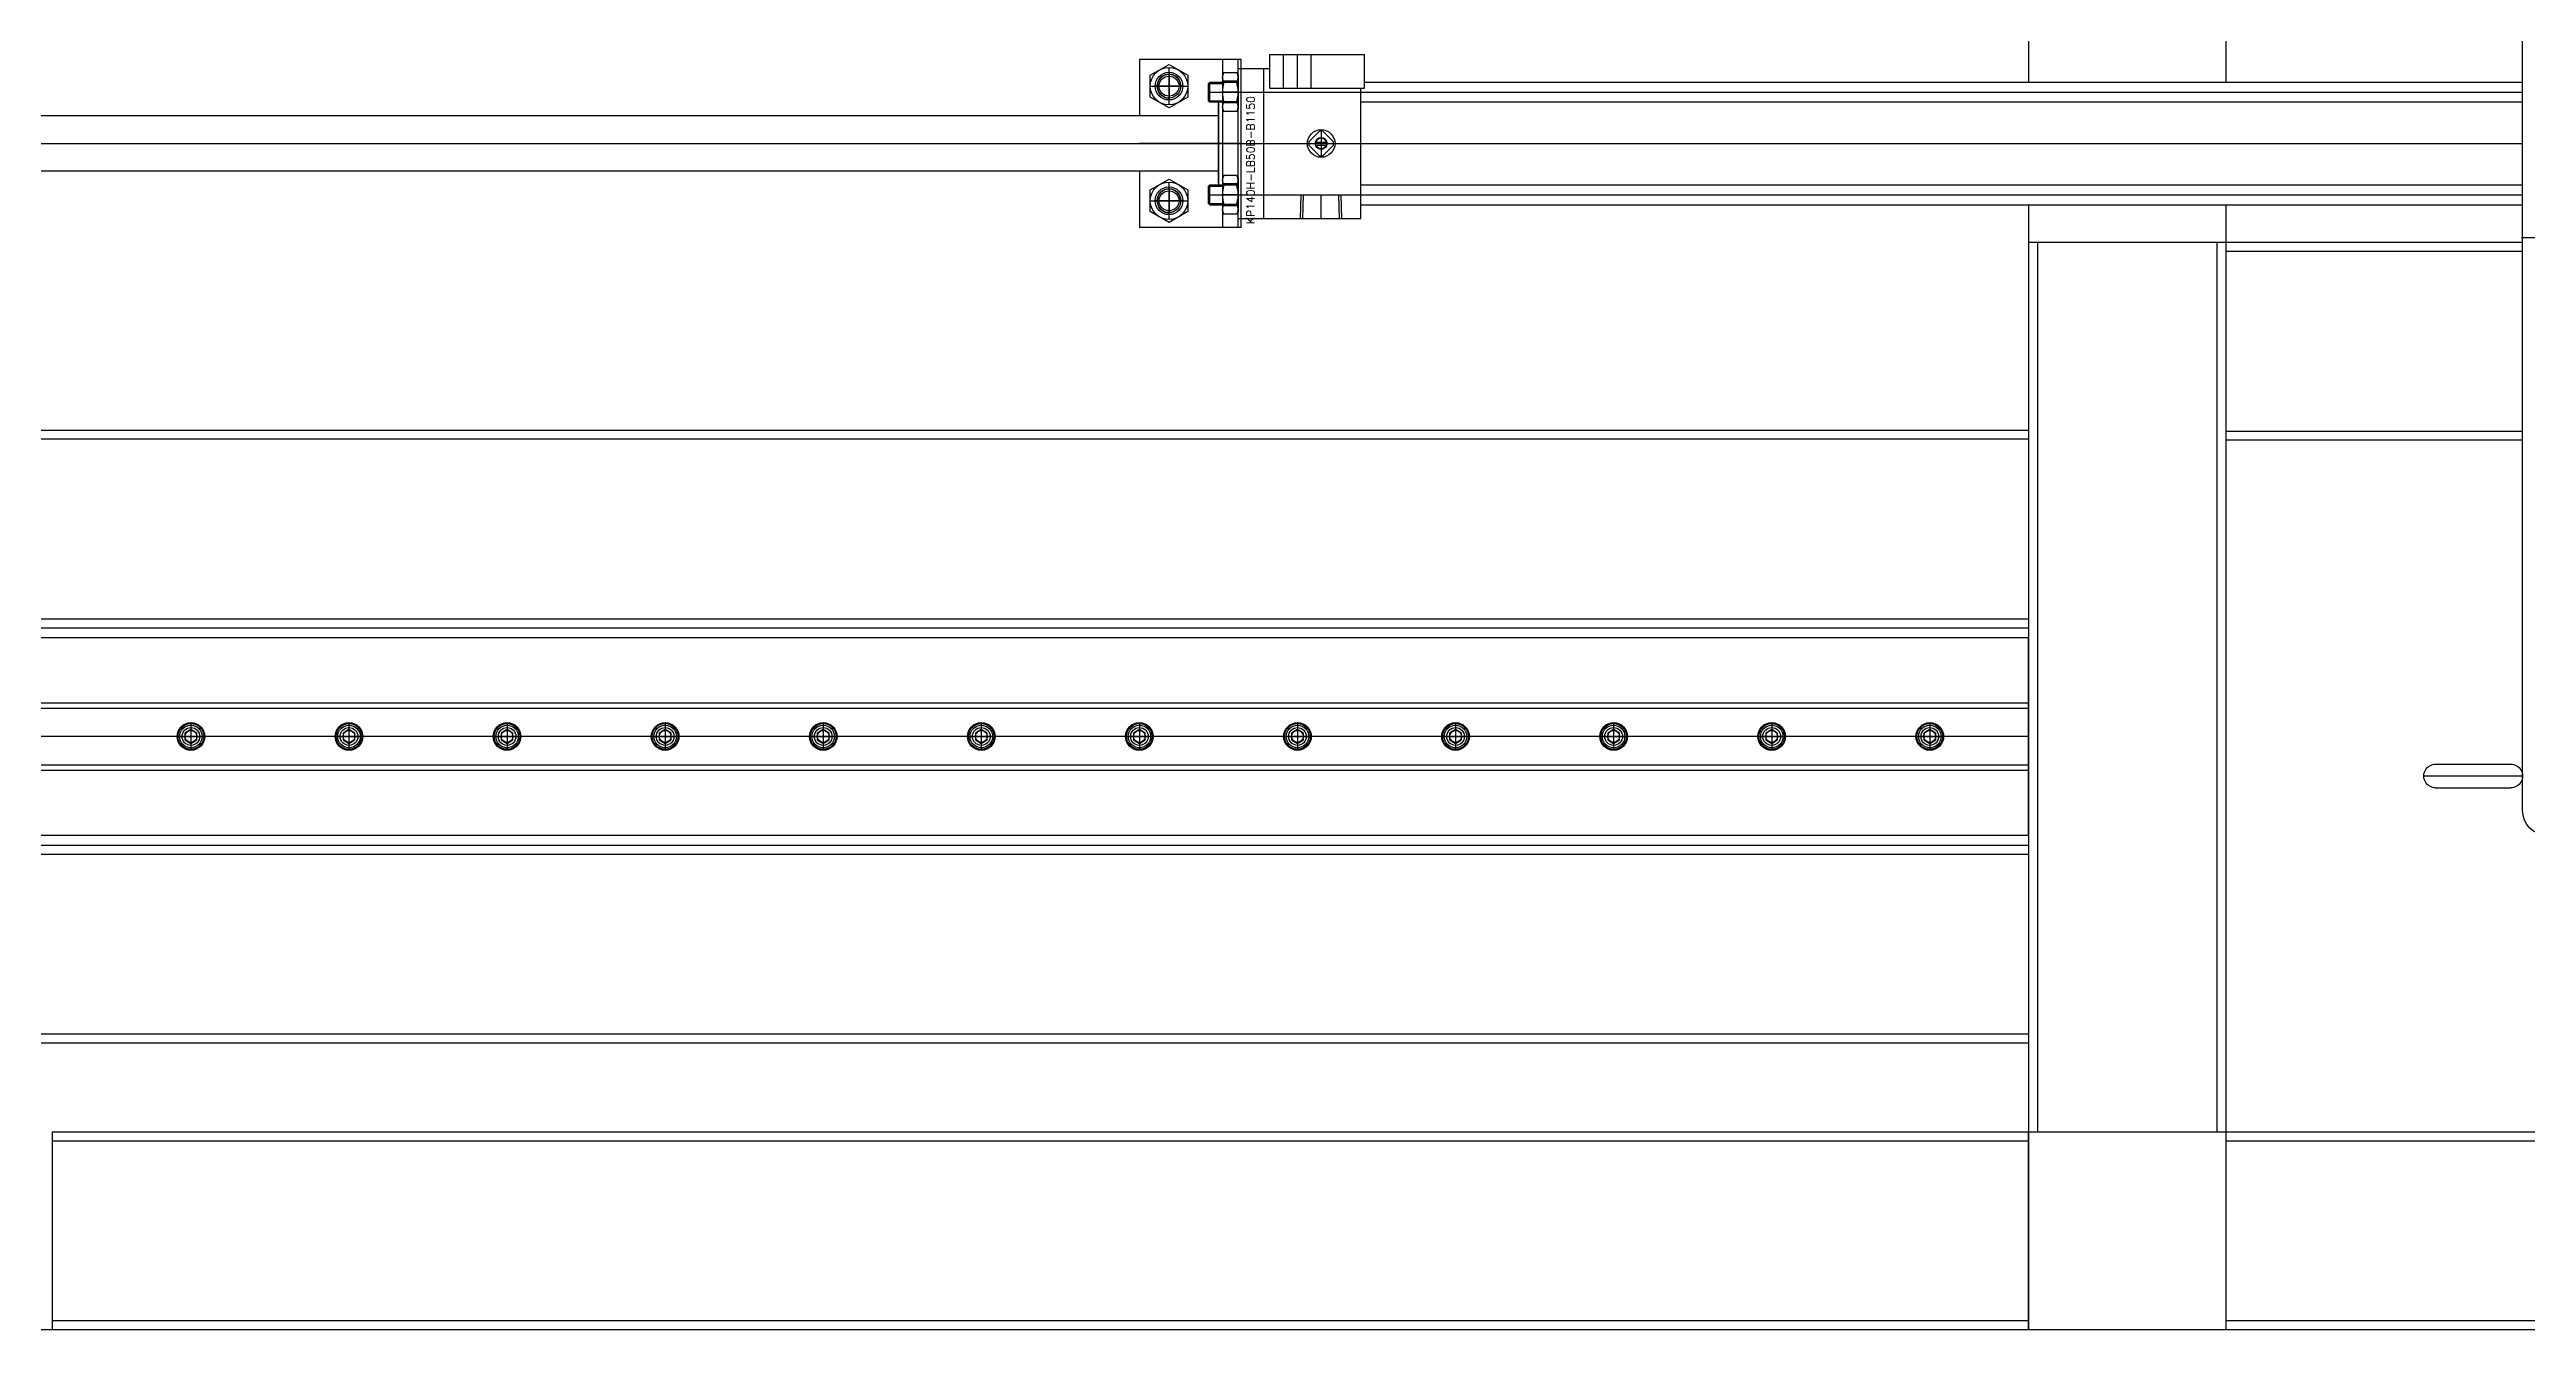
# Model space of a CAD drawing. Header units: millimetres. Extents: x 4080735 to 4152075, y -451436 to -400976.
# Drawn here: x 4104481 to 4105735, y -423212 to -422565 of the extents above; entities that cross this region are included whole.
import ezdxf

# ---------------------------------------------------------------- set-up
doc = ezdxf.new("R2010")
doc.units = ezdxf.units.MM
doc.header["$LTSCALE"] = 60
doc.layers.add('EQUIPMENT', color=6, linetype='Continuous')
doc.styles.add('H', font='txt.shx')

# ---------------------------------------------------------------- blocks, each defined once
blk = doc.blocks.new('EQ')
at = {"layer": 'EQUIPMENT', "color": 253}
for p, q in [((-10055, 19956.5), (-10055, 19387.5)), ((-9955, 19387.5), (-9955, 19856.5)), ((-9805, 19019), (-9805, 19694)), ((-10505, 19399), (-10505, 19370.5)), ((-10453.5, 19399), (-10505, 19399)), ((-10499.5, 19391), (-10490, 19396.5)), ((-10490, 19396.5), (-10480.5, 19391)), ((-10490, 19376), (-10490, 19395)), ((-10490, 19392.5), (-10490, 19378.5)), ((-10463, 19399), (-10463, 19314)), ((-10462.2, 19392.3), (-10463, 19391)), ((-10455.8, 19392.3), (-10462.2, 19392.3)), ((-10455.8, 19392.3), (-10455, 19391)), ((-10455, 19314), (-10455, 19399)), ((-10455, 19394.5), (-10439, 19394.5)), ((-10455, 19318.5), (-10455, 19394.5)), ((-10453.5, 19314), (-10453.5, 19399)), ((-10442, 19318.5), (-10442, 19394.5)), ((-10439, 19401.5), (-10391, 19401.5)), ((-10439, 19384.5), (-10439, 19401.5)), ((-10432, 19384.5), (-10432, 19401.5)), ((-10425, 19384.5), (-10425, 19401.5)), ((-10418, 19384.5), (-10418, 19401.5)), ((-10391, 19384.5), (-10391, 19401.5)), ((-10499.5, 19380), (-10499.5, 19391)), ((-10499.5, 19385.5), (-10480.5, 19385.5)), ((-10490, 19374.5), (-10499.5, 19380)), ((-10483, 19385.5), (-10497, 19385.5)), ((-10484, 19385.5), (-10496, 19385.5)), ((-10496, 19385.5), (-10484, 19385.5)), ((-10490, 19391.5), (-10490, 19379.5)), ((-10490, 19379.5), (-10490, 19391.5)), ((-10480.5, 19380), (-10490, 19374.5)), ((-10480.5, 19391), (-10480.5, 19380)), ((-10470, 19386.9), (-10469.4, 19387.5)), ((-10470, 19378.1), (-10470, 19386.9)), ((-10470, 19386.9), (-10463, 19386.9)), ((-10470, 19382.5), (-9805, 19382.5)), ((-10469.4, 19387.5), (-10463, 19387.5)), ((-10469.4, 19377.5), (-10469.4, 19387.5)), ((-10463, 19391), (-10463, 19374)), ((-10455, 19388), (-10463, 19388)), ((-10455, 19382.5), (-10463, 19382.5)), ((-10455.8, 19387.4), (-10462.2, 19387.4)), ((-10455, 19391), (-10455, 19374)), ((-10439, 19384.5), (-10391, 19384.5)), ((-10393, 19318.5), (-10393, 19384.5)), ((-10391, 19387.5), (-9805, 19387.5)), ((-10465, 19370.5), (-11067.5, 19370.5)), ((-10470, 19378.1), (-10469.4, 19377.5)), ((-10470, 19378.1), (-10463, 19378.1)), ((-10469.4, 19377.5), (-10463, 19377.5)), ((-10465, 19336.5), (-10465, 19377.5)), ((-10465, 19377.5), (-10465, 19335.5)), ((-10455, 19377), (-10463, 19377)), ((-10463, 19374), (-10462.2, 19372.7)), ((-10455.8, 19377.6), (-10462.2, 19377.6)), ((-10455.8, 19372.7), (-10462.2, 19372.7)), ((-10455, 19374), (-10455.8, 19372.7)), ((-10393, 19377.5), (-9805, 19377.5)), ((-11067.5, 19356.5), (-9805, 19356.5)), ((-10453.5, 19356.5), (-10505, 19356.5)), ((-10419.2, 19357.4), (-10413.9, 19362.7)), ((-10419.2, 19355.6), (-10413.9, 19350.3)), ((-10415.9, 19357.2), (-10410.1, 19357.2)), ((-10415.9, 19355.7), (-10410.1, 19355.7)), ((-10413, 19363.5), (-10413, 19349.5)), ((-10412.1, 19362.7), (-10406.8, 19357.4)), ((-10412.1, 19350.3), (-10406.8, 19355.6)), ((-10465, 19342.5), (-11067.5, 19342.5)), ((-10505, 19342.5), (-10505, 19314)), ((-10499.5, 19333), (-10490, 19338.5)), ((-10499.5, 19322), (-10499.5, 19333)), ((-10490, 19338.5), (-10480.5, 19333)), ((-10490, 19318), (-10490, 19337)), ((-10490, 19334.5), (-10490, 19320.5)), ((-10490, 19333.5), (-10490, 19321.5)), ((-10490, 19321.5), (-10490, 19333.5)), ((-10480.5, 19333), (-10480.5, 19322)), ((-10470, 19334.9), (-10469.4, 19335.5)), ((-10470, 19326.1), (-10470, 19334.9)), ((-10470, 19334.9), (-10463, 19334.9)), ((-10470, 19330.5), (-9805, 19330.5)), ((-10469.4, 19335.5), (-10463, 19335.5)), ((-10469.4, 19325.5), (-10469.4, 19335.5)), ((-10462.2, 19340.3), (-10463, 19339)), ((-10463, 19339), (-10463, 19322)), ((-10455, 19336), (-10463, 19336)), ((-10455, 19330.5), (-10463, 19330.5)), ((-10455.8, 19340.3), (-10462.2, 19340.3)), ((-10455.8, 19335.4), (-10462.2, 19335.4)), ((-10455.8, 19340.3), (-10455, 19339)), ((-10455, 19339), (-10455, 19322)), ((-10423.5, 19318.5), (-10423.1, 19330.5)), ((-10422.3, 19318.5), (-10421.9, 19330.5)), ((-10413, 19318.5), (-10413, 19330.5)), ((-10403.7, 19318.5), (-10404.1, 19330.5)), ((-10402.5, 19318.5), (-10402.9, 19330.5)), ((-10393, 19335.5), (-9805, 19335.5)), ((-10499.5, 19327.5), (-10480.5, 19327.5)), ((-10490, 19316.5), (-10499.5, 19322)), ((-10483, 19327.5), (-10497, 19327.5)), ((-10484, 19327.5), (-10496, 19327.5)), ((-10496, 19327.5), (-10484, 19327.5)), ((-10480.5, 19322), (-10490, 19316.5)), ((-10470, 19326.1), (-10469.4, 19325.5)), ((-10470, 19326.1), (-10463, 19326.1)), ((-10469.4, 19325.5), (-10463, 19325.5)), ((-10455, 19325), (-10463, 19325)), ((-10463, 19322), (-10462.2, 19320.7)), ((-10455.8, 19325.6), (-10462.2, 19325.6)), ((-10455.8, 19320.7), (-10462.2, 19320.7)), ((-10455, 19322), (-10455.8, 19320.7)), ((-10455, 19318.5), (-10393, 19318.5)), ((-10393, 19325.5), (-9805, 19325.5)), ((-10055, 19325.5), (-10055, 18756.5)), ((-9955, 18856.5), (-9955, 19325.5)), ((-10453.5, 19314), (-10505, 19314)), ((-10055, 19306.5), (-9955, 19306.5)), ((-10050.5, 19306.5), (-10050.5, 18856.5)), ((-9959.5, 18856.5), (-9959.5, 19306.5)), ((-9955, 19306.5), (-9805, 19306.5)), ((-9805.6, 19309), (-9701.6, 19309)), ((-9955, 19302), (-9805, 19302)), ((-11065, 19211.5), (-10055, 19211.5)), ((-11065, 19207), (-10055, 19207)), ((-9955, 19211), (-9805, 19211)), ((-9955, 19206.5), (-9805, 19206.5)), ((-11065, 19116), (-10055, 19116)), ((-11305, 19106.5), (-10055, 19106.5)), ((-11065, 19111.5), (-10055, 19111.5)), ((-10055, 19006.5), (-10055, 19106.5)), ((-11067.5, 19073.5), (-10055, 19073.5)), ((-11067.5, 19070.8), (-10055, 19070.8)), ((-10055, 19056.5), (-11067.5, 19056.5)), ((-10991.5, 19056.5), (-10978.5, 19056.5)), ((-10985, 19060), (-10988, 19058.2)), ((-10988, 19058.2), (-10988, 19054.8)), ((-10988, 19054.8), (-10985, 19053)), ((-10985, 19063.5), (-10985, 19049.5)), ((-10985, 19063), (-10985, 19050)), ((-10982, 19058.2), (-10985, 19060)), ((-10985, 19053), (-10982, 19054.8)), ((-10982, 19054.8), (-10982, 19058.2)), ((-10911.5, 19056.5), (-10898.5, 19056.5)), ((-10905, 19060), (-10908, 19058.2)), ((-10908, 19058.2), (-10908, 19054.8)), ((-10908, 19054.8), (-10905, 19053)), ((-10905, 19063.5), (-10905, 19049.5)), ((-10905, 19063), (-10905, 19050)), ((-10902, 19058.2), (-10905, 19060)), ((-10905, 19053), (-10902, 19054.8)), ((-10902, 19054.8), (-10902, 19058.2)), ((-10831.5, 19056.5), (-10818.5, 19056.5)), ((-10825, 19060), (-10828, 19058.2)), ((-10828, 19058.2), (-10828, 19054.8)), ((-10828, 19054.8), (-10825, 19053)), ((-10825, 19063.5), (-10825, 19049.5)), ((-10825, 19063), (-10825, 19050)), ((-10822, 19058.2), (-10825, 19060)), ((-10825, 19053), (-10822, 19054.8)), ((-10822, 19054.8), (-10822, 19058.2)), ((-10751.5, 19056.5), (-10738.5, 19056.5)), ((-10745, 19060), (-10748, 19058.2)), ((-10748, 19058.2), (-10748, 19054.8)), ((-10748, 19054.8), (-10745, 19053)), ((-10745, 19063.5), (-10745, 19049.5)), ((-10745, 19063), (-10745, 19050)), ((-10742, 19058.2), (-10745, 19060)), ((-10745, 19053), (-10742, 19054.8)), ((-10742, 19054.8), (-10742, 19058.2)), ((-10671.5, 19056.5), (-10658.5, 19056.5)), ((-10665, 19060), (-10668, 19058.2)), ((-10668, 19058.2), (-10668, 19054.8)), ((-10668, 19054.8), (-10665, 19053)), ((-10665, 19063.5), (-10665, 19049.5)), ((-10665, 19063), (-10665, 19050)), ((-10662, 19058.2), (-10665, 19060)), ((-10665, 19053), (-10662, 19054.8)), ((-10662, 19054.8), (-10662, 19058.2)), ((-10591.5, 19056.5), (-10578.5, 19056.5)), ((-10585, 19060), (-10588, 19058.2)), ((-10588, 19058.2), (-10588, 19054.8)), ((-10588, 19054.8), (-10585, 19053)), ((-10585, 19063.5), (-10585, 19049.5)), ((-10585, 19063), (-10585, 19050)), ((-10582, 19058.2), (-10585, 19060)), ((-10585, 19053), (-10582, 19054.8)), ((-10582, 19054.8), (-10582, 19058.2)), ((-10511.5, 19056.5), (-10498.5, 19056.5)), ((-10505, 19060), (-10508, 19058.2)), ((-10508, 19058.2), (-10508, 19054.8)), ((-10508, 19054.8), (-10505, 19053)), ((-10505, 19063.5), (-10505, 19049.5)), ((-10505, 19063), (-10505, 19050)), ((-10502, 19058.2), (-10505, 19060)), ((-10505, 19053), (-10502, 19054.8)), ((-10502, 19054.8), (-10502, 19058.2)), ((-10431.5, 19056.5), (-10418.5, 19056.5)), ((-10425, 19060), (-10428, 19058.2)), ((-10428, 19058.2), (-10428, 19054.8)), ((-10428, 19054.8), (-10425, 19053)), ((-10425, 19063.5), (-10425, 19049.5)), ((-10425, 19063), (-10425, 19050)), ((-10422, 19058.2), (-10425, 19060)), ((-10425, 19053), (-10422, 19054.8)), ((-10422, 19054.8), (-10422, 19058.2)), ((-10351.5, 19056.5), (-10338.5, 19056.5)), ((-10345, 19060), (-10348, 19058.2)), ((-10348, 19058.2), (-10348, 19054.8)), ((-10348, 19054.8), (-10345, 19053)), ((-10345, 19063.5), (-10345, 19049.5)), ((-10345, 19063), (-10345, 19050)), ((-10342, 19058.2), (-10345, 19060)), ((-10345, 19053), (-10342, 19054.8)), ((-10342, 19054.8), (-10342, 19058.2)), ((-10271.5, 19056.5), (-10258.5, 19056.5)), ((-10265, 19060), (-10268, 19058.2)), ((-10268, 19058.2), (-10268, 19054.8)), ((-10268, 19054.8), (-10265, 19053)), ((-10265, 19063.5), (-10265, 19049.5)), ((-10265, 19063), (-10265, 19050)), ((-10262, 19058.2), (-10265, 19060)), ((-10265, 19053), (-10262, 19054.8)), ((-10262, 19054.8), (-10262, 19058.2)), ((-10191.5, 19056.5), (-10178.5, 19056.5)), ((-10185, 19060), (-10188, 19058.2)), ((-10188, 19058.2), (-10188, 19054.8)), ((-10188, 19054.8), (-10185, 19053)), ((-10185, 19063.5), (-10185, 19049.5)), ((-10185, 19063), (-10185, 19050)), ((-10182, 19058.2), (-10185, 19060)), ((-10185, 19053), (-10182, 19054.8)), ((-10182, 19054.8), (-10182, 19058.2)), ((-10111.5, 19056.5), (-10098.5, 19056.5)), ((-10105, 19060), (-10108, 19058.2)), ((-10108, 19058.2), (-10108, 19054.8)), ((-10108, 19054.8), (-10105, 19053)), ((-10105, 19063.5), (-10105, 19049.5)), ((-10105, 19063), (-10105, 19050)), ((-10102, 19058.2), (-10105, 19060)), ((-10105, 19053), (-10102, 19054.8)), ((-10102, 19054.8), (-10102, 19058.2)), ((-11067.5, 19042.2), (-10055, 19042.2)), ((-9849, 19042.5), (-9811, 19042.5)), ((-11067.5, 19039.5), (-10055, 19039.5)), ((-9855, 19036.5), (-9805, 19036.5)), ((-9849, 19030.5), (-9811, 19030.5)), ((-11305, 19006.5), (-10055, 19006.5)), ((-11065, 19001.5), (-10055, 19001.5)), ((-11065, 18997), (-10055, 18997)), ((-11065, 18906), (-10055, 18906)), ((-11065, 18901.5), (-10055, 18901.5)), ((-11055, 18856.5), (-10055, 18856.5)), ((-11055, 18756.5), (-11055, 18856.5)), ((-10055, 18756.5), (-10055, 18856.5)), ((-10055, 18856.5), (-9955, 18856.5)), ((-9955, 18856.5), (-8955, 18856.5)), ((-9955, 18756.5), (-9955, 18856.5)), ((-11055, 18852), (-10055, 18852)), ((-9955, 18852), (-9055, 18852)), ((-12255, 18756.5), (-8955, 18756.5)), ((-11055, 18761), (-10055, 18761)), ((-9955, 18761), (-9055, 18761))]:
    blk.add_line(p, q, dxfattribs=at)
for centre, radius in [((-10490, 19385.5), 9.5), ((-10490, 19385.5), 7), ((-10490, 19385.5), 6), ((-10490, 19385.5), 5.05), ((-10490, 19385.5), 5.05), ((-10413, 19356.5), 7), ((-10413, 19356.5), 3), ((-10490, 19327.5), 9.5), ((-10490, 19327.5), 7), ((-10490, 19327.5), 6), ((-10490, 19327.5), 5.05), ((-10490, 19327.5), 5.05), ((-10985, 19056.5), 7), ((-10985, 19056.5), 6.5), ((-10985, 19056.5), 5.7), ((-10985, 19056.5), 4.5), ((-10985, 19056.5), 3), ((-10905, 19056.5), 7), ((-10905, 19056.5), 6.5), ((-10905, 19056.5), 5.7), ((-10905, 19056.5), 4.5), ((-10905, 19056.5), 3), ((-10825, 19056.5), 7), ((-10825, 19056.5), 6.5), ((-10825, 19056.5), 5.7), ((-10825, 19056.5), 4.5), ((-10825, 19056.5), 3), ((-10745, 19056.5), 7), ((-10745, 19056.5), 6.5), ((-10745, 19056.5), 5.7), ((-10745, 19056.5), 4.5), ((-10745, 19056.5), 3), ((-10665, 19056.5), 7), ((-10665, 19056.5), 6.5), ((-10665, 19056.5), 5.7), ((-10665, 19056.5), 4.5), ((-10665, 19056.5), 3), ((-10585, 19056.5), 7), ((-10585, 19056.5), 6.5), ((-10585, 19056.5), 5.7), ((-10585, 19056.5), 4.5), ((-10585, 19056.5), 3), ((-10505, 19056.5), 7), ((-10505, 19056.5), 6.5), ((-10505, 19056.5), 5.7), ((-10505, 19056.5), 4.5), ((-10505, 19056.5), 3), ((-10425, 19056.5), 7), ((-10425, 19056.5), 6.5), ((-10425, 19056.5), 5.7), ((-10425, 19056.5), 4.5), ((-10425, 19056.5), 3), ((-10345, 19056.5), 7), ((-10345, 19056.5), 6.5), ((-10345, 19056.5), 5.7), ((-10345, 19056.5), 4.5), ((-10345, 19056.5), 3), ((-10265, 19056.5), 7), ((-10265, 19056.5), 6.5), ((-10265, 19056.5), 5.7), ((-10265, 19056.5), 4.5), ((-10265, 19056.5), 3), ((-10185, 19056.5), 7), ((-10185, 19056.5), 6.5), ((-10185, 19056.5), 5.7), ((-10185, 19056.5), 4.5), ((-10185, 19056.5), 3), ((-10105, 19056.5), 7), ((-10105, 19056.5), 6.5), ((-10105, 19056.5), 5.7), ((-10105, 19056.5), 4.5), ((-10105, 19056.5), 3)]:
    blk.add_circle(centre, radius, dxfattribs=at)
for centre, radius, start, end in [((-10458.7, 19389.9), 4.34, 145.591, 214.409), ((-10459.3, 19389.9), 4.34, 325.591, 34.409), ((-10490, 19385.5), 6, 0, 270), ((-10446, 19382.4), 17, 162.8014, 179.5998), ((-10446, 19382.6), 17, 180.4002, 197.1986), ((-10472, 19382.4), 17, 0.4002, 17.1986), ((-10472, 19382.6), 17, 342.8014, 359.5998), ((-10458.7, 19375.1), 4.34, 145.591, 214.409), ((-10459.3, 19375.1), 4.34, 325.591, 34.409), ((-10413, 19356.5), 6.25, 171.8699, 188.1301), ((-10413, 19356.5), 2.62, 16.6015, 163.3985), ((-10413, 19356.5), 2.62, 196.6015, 343.3985), ((-10413, 19356.5), 6.25, 81.8699, 98.1301), ((-10413, 19356.5), 6.25, 351.8699, 8.1301), ((-10413, 19356.5), 6.25, 261.8699, 278.1301), ((-10490, 19327.5), 6, 0, 270), ((-10458.7, 19337.9), 4.34, 145.591, 214.409), ((-10446, 19330.4), 17, 162.8014, 179.5998), ((-10446, 19330.6), 17, 180.4002, 197.1986), ((-10459.3, 19337.9), 4.34, 325.591, 34.409), ((-10472, 19330.4), 17, 0.4002, 17.1986), ((-10472, 19330.6), 17, 342.8014, 359.5998), ((-10458.7, 19323.1), 4.34, 145.591, 214.409), ((-10459.3, 19323.1), 4.34, 325.591, 34.409)]:
    blk.add_arc(centre, radius, start, end, dxfattribs=at)
at = {"layer": 'EQUIPMENT', "color": 253, "extrusion": (0, 0, -1)}
for centre, major_axis, start_param, end_param in [((-9849, 19036.5), (-4.24, -4.24), -0.785399, 2.356194), ((-9811, 19036.5), (-4.24, -4.24), 2.356194, 5.497787), ((-9792.5, 19019), (8.84, -8.84), 0.785398, 2.356194)]:
    blk.add_ellipse(centre, major_axis=major_axis, ratio=1, start_param=start_param, end_param=end_param, dxfattribs=at)
at = {"layer": 'EQUIPMENT', "color": 253, "style": 'H'}
blk.add_text('KP140H-LB50B-B1150', height=4.018, rotation=90, dxfattribs=at).set_placement((-10446.7, 19315.7))

msp = doc.modelspace()

# ---------------------------------------------------------------- block references
at = {"layer": 'EQUIPMENT', "color": 3}
msp.add_blockref('EQ', (4115537.8, -441968.8), dxfattribs=at)

doc.saveas('drawing.dxf')
